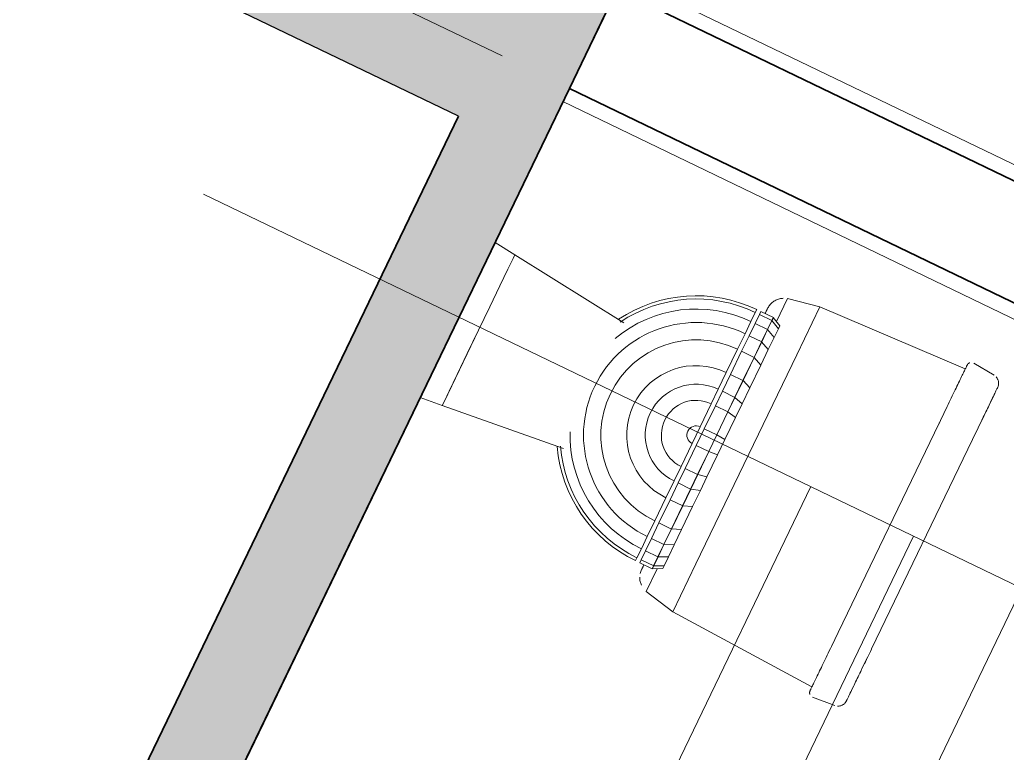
# Model space of a CAD drawing. Header units: millimetres. Extents: x 1373 to 40779, y 1939 to 6439.
# Drawn here: x 4721.5 to 4755.24, y 4582.88 to 4607.94 of the extents above; entities that cross this region are included whole.
import ezdxf

# ---------------------------------------------------------------- set-up
doc = ezdxf.new("R2010")
doc.units = ezdxf.units.MM
doc.linetypes.add('IMPORT-CENTER2', pattern=[112.5, 75, -12.5, 12.5, -12.5])
for name, color, linetype, lineweight in [('A-AREA-IDEN', 2, 'Continuous', 18), ('A-DETL', 6, 'Continuous', 30), ('A-DETL-GENF', 92, 'Continuous', 18), ('A-FLOR-FNSH', 192, 'Continuous', 35), ('A-WALL', 20, 'Continuous', 9), ('A-WALL-FNSH', 113, 'Continuous', 18), ('HESAPLAMALAR', 2, 'Continuous', 30), ('P-SANR-FIXT', 6, 'Continuous', 18), ('S-GRID', 252, 'IMPORT-CENTER2', 5), ('YAZI', 2, 'Continuous', 18)]:
    doc.layers.add(name, color=color, linetype=linetype, lineweight=lineweight)

# ---------------------------------------------------------------- blocks, each defined once
blk = doc.blocks.new('A$Cb0e8746a')
at = {"layer": 'YAZI', "linetype": 'Continuous', "lineweight": 0}
for p, q in [((0.02, 171.86), (0.09, 0)), ((150.05, 124.15), (0.02, 124.15)), ((150.05, 107.74), (0.02, 107.74)), ((150.05, 92.15), (0, 92.15))]:
    blk.add_line(p, q, dxfattribs=at)
blk = doc.blocks.new('A$C30a75ea0')
at = {"layer": 'A-DETL-GENF'}
h = blk.add_hatch(dxfattribs=at)
h.set_pattern_fill('ANSI33', color=153, style=0)
h.set_pattern_definition([(45, (-23043.559, -2740.5665), (-4.490128, 4.490128), []), (45, (-23039.069, -2740.5665), (-4.490128, 4.490128), [3.175, -1.5875])])
h.paths.add_polyline_path([(2791.04, 1085.19), (2816.04, 1085.19), (2816.04, 1123.19), (2967.04, 1123.19), (2967.04, 1135.19), (2190.75, 1135.19), (2190.75, 1085.19), (2215.75, 1085.19), (2215.75, 1123.19), (2791.04, 1123.19)])
h.paths.add_polyline_path([(2816.04, 1423.19), (2967.04, 1423.19), (2967.04, 1435.19), (2190.75, 1435.19), (2190.75, 1385.19), (2215.75, 1385.19), (2215.75, 1423.19), (2791.04, 1423.19), (2791.04, 1385.19), (2816.04, 1385.19)])
h.paths.add_polyline_path([(2816.04, 1723.19), (2967.04, 1723.19), (2967.04, 1735.19), (2190.75, 1735.19), (2190.75, 1685.19), (2215.75, 1685.19), (2215.75, 1723.19), (2791.04, 1723.19), (2791.04, 1685.19), (2816.04, 1685.19)])
h.paths.add_polyline_path([(2816.04, 2023.19), (2967.04, 2023.19), (2967.04, 2035.19), (2190.75, 2035.19), (2063.29, 2035.19), (2063.29, 2023.19), (2190.75, 2023.19), (2190.75, 1985.19), (2215.75, 1985.19), (2215.75, 2023.19), (2791.04, 2023.19), (2791.04, 1985.19), (2816.04, 1985.19)])
at = {"layer": 'A-DETL'}
blk.add_lwpolyline([(2190.75, 1435.19), (2967.04, 1435.19), (2967.04, 1423.19), (2816.04, 1423.19), (2816.04, 1385.19), (2791.04, 1385.19), (2791.04, 1423.19), (2215.75, 1423.19), (2215.75, 1385.19), (2190.75, 1385.19), (2190.75, 1435.19)], dxfattribs=at)
at = {"layer": 'A-FLOR-FNSH', "color": 250}
for p, q in [((2952.03, 1435.19), (2205.75, 1435.19)), ((2215.75, 1423.19), (2791.04, 1423.19))]:
    blk.add_line(p, q, dxfattribs=at)
at = {"layer": 'A-WALL', "lineweight": 35}
for p, q in [((2205.75, 1685.19), (2205.75, 1435.19)), ((2190.75, 1549.8), (2190.75, 1317.19)), ((2190.75, 1435.19), (2205.75, 1435.19))]:
    blk.add_line(p, q, dxfattribs=at)
at = {"layer": 'A-WALL-FNSH', "color": 7, "lineweight": 9}
for p, q in [((2188.75, 2023.19), (2188.75, 535.19)), ((2207.75, 1435.19), (2207.75, 1685.19))]:
    blk.add_line(p, q, dxfattribs=at)
at = {"layer": 'P-SANR-FIXT', "color": 8}
for p, q in [((2217.13, 1505.68), (2217.12, 1505.68)), ((2217.12, 1505.68), (2217.12, 1505.68)), ((2217.15, 1505.68), (2217.13, 1505.68)), ((2217.18, 1505.68), (2217.15, 1505.68)), ((2217.23, 1505.68), (2217.18, 1505.68)), ((2217.29, 1505.68), (2217.23, 1505.68)), ((2217.36, 1505.68), (2217.29, 1505.68)), ((2217.45, 1505.68), (2217.36, 1505.68)), ((2217.55, 1505.68), (2217.45, 1505.68)), ((2217.65, 1505.68), (2217.55, 1505.68)), ((2217.78, 1505.68), (2217.65, 1505.68)), ((2217.91, 1505.68), (2217.78, 1505.68)), ((2218.05, 1505.68), (2217.91, 1505.68)), ((2225.03, 1505.68), (2218.05, 1505.68)), ((2218.21, 1505.68), (2218.05, 1505.68)), ((2225.03, 1505.68), (2218.05, 1505.68)), ((2218.37, 1505.68), (2218.21, 1505.68)), ((2218.55, 1505.68), (2218.37, 1505.68)), ((2218.73, 1505.68), (2218.55, 1505.68)), ((2218.93, 1505.68), (2218.73, 1505.68)), ((2219.14, 1505.68), (2218.93, 1505.68)), ((2219.35, 1505.68), (2219.14, 1505.68)), ((2219.58, 1505.68), (2219.35, 1505.68)), ((2219.81, 1505.68), (2219.58, 1505.68)), ((2220.06, 1505.68), (2219.81, 1505.68)), ((2220.31, 1505.68), (2220.06, 1505.68)), ((2220.56, 1505.68), (2220.31, 1505.68)), ((2220.83, 1505.68), (2220.56, 1505.68)), ((2221.1, 1505.68), (2220.83, 1505.68)), ((2221.38, 1505.68), (2221.1, 1505.68)), ((2221.66, 1505.68), (2221.38, 1505.68)), ((2221.95, 1505.68), (2221.66, 1505.68)), ((2222.24, 1505.68), (2221.95, 1505.68)), ((2222.54, 1505.68), (2222.24, 1505.68)), ((2222.85, 1505.68), (2222.54, 1505.68)), ((2223.15, 1505.68), (2222.85, 1505.68)), ((2223.46, 1505.68), (2223.15, 1505.68)), ((2223.77, 1505.68), (2223.46, 1505.68)), ((2224.09, 1505.68), (2223.77, 1505.68)), ((2224.4, 1505.68), (2224.09, 1505.68)), ((2224.72, 1505.68), (2224.4, 1505.68)), ((2225.03, 1505.68), (2224.72, 1505.68)), ((2256.78, 1505.68), (2225.03, 1505.68)), ((2256.87, 1505.68), (2256.78, 1505.68)), ((2257.19, 1505.68), (2256.87, 1505.68)), ((2257.5, 1505.68), (2257.19, 1505.68)), ((2257.82, 1505.68), (2257.5, 1505.68)), ((2258.13, 1505.68), (2257.82, 1505.68)), ((2259.85, 1505.68), (2258.05, 1505.68)), ((2259.85, 1505.68), (2258.05, 1505.68)), ((2258.44, 1505.68), (2258.13, 1505.68)), ((2258.75, 1505.68), (2258.44, 1505.68)), ((2259.05, 1505.68), (2258.75, 1505.68)), ((2259.35, 1505.68), (2259.05, 1505.68)), ((2259.65, 1505.68), (2259.35, 1505.68)), ((2259.94, 1505.68), (2259.65, 1505.68)), ((2260.23, 1505.68), (2259.94, 1505.68)), ((2260.51, 1505.68), (2260.23, 1505.68)), ((2260.79, 1505.68), (2260.51, 1505.68)), ((2261.06, 1505.68), (2260.79, 1505.68)), ((2261.32, 1505.68), (2261.06, 1505.68)), ((2261.58, 1505.68), (2261.32, 1505.68)), ((2261.83, 1505.68), (2261.58, 1505.68)), ((2262.07, 1505.68), (2261.83, 1505.68)), ((2262.3, 1505.68), (2262.07, 1505.68)), ((2262.52, 1505.68), (2262.3, 1505.68)), ((2263.77, 1505.68), (2262.49, 1505.68)), ((2263.77, 1505.68), (2262.49, 1505.68)), ((2262.74, 1505.68), (2262.52, 1505.68)), ((2262.94, 1505.68), (2262.74, 1505.68)), ((2263.13, 1505.68), (2262.94, 1505.68)), ((2263.32, 1505.68), (2263.13, 1505.68)), ((2263.49, 1505.68), (2263.32, 1505.68)), ((2263.65, 1505.68), (2263.49, 1505.68)), ((2263.81, 1505.68), (2263.65, 1505.68)), ((2263.95, 1505.68), (2263.81, 1505.68)), ((2264.08, 1505.68), (2263.95, 1505.68)), ((2264.19, 1505.68), (2264.08, 1505.68)), ((2264.3, 1505.68), (2264.19, 1505.68)), ((2264.39, 1505.68), (2264.3, 1505.68)), ((2264.47, 1505.68), (2264.39, 1505.68)), ((2264.54, 1505.68), (2264.47, 1505.68)), ((2264.6, 1505.68), (2264.54, 1505.68)), ((2264.64, 1505.68), (2264.6, 1505.68)), ((2264.67, 1505.68), (2264.64, 1505.68)), ((2264.69, 1505.68), (2264.67, 1505.68)), ((2264.7, 1505.68), (2264.69, 1505.68)), ((2215.85, 1504.52), (2215.57, 1501.29)), ((2266.25, 1501.29), (2265.97, 1504.52)), ((2216.2, 1500.6), (2216.21, 1500.6)), ((2216.21, 1500.6), (2216.23, 1500.6)), ((2216.23, 1500.6), (2216.26, 1500.6)), ((2216.26, 1500.6), (2216.31, 1500.6)), ((2216.31, 1500.6), (2216.38, 1500.6)), ((2216.38, 1500.6), (2216.45, 1500.6)), ((2216.45, 1500.6), (2216.55, 1500.6)), ((2216.55, 1500.6), (2216.65, 1500.6)), ((2216.65, 1500.6), (2216.77, 1500.6)), ((2216.77, 1500.6), (2216.9, 1500.6)), ((2216.78, 1500.6), (2217.76, 1479.01)), ((2216.9, 1500.6), (2217.04, 1500.6)), ((2217.04, 1500.6), (2217.2, 1500.6)), ((2217.2, 1500.6), (2217.37, 1500.6)), ((2217.37, 1500.6), (2217.55, 1500.6)), ((2217.55, 1500.6), (2217.74, 1500.6)), ((2217.74, 1500.6), (2217.95, 1500.6)), ((2217.95, 1500.6), (2218.17, 1500.6)), ((2218.17, 1500.6), (2218.39, 1500.6)), ((2218.39, 1500.6), (2218.63, 1500.6)), ((2218.63, 1500.6), (2218.88, 1500.6)), ((2219.8, 1500.6), (2218.81, 1500.6)), ((2218.88, 1500.6), (2219.14, 1500.6)), ((2219.14, 1500.6), (2219.41, 1500.6)), ((2219.41, 1500.6), (2219.68, 1500.6)), ((2219.68, 1500.6), (2219.97, 1500.6)), ((2219.97, 1500.6), (2220.26, 1500.6)), ((2220.26, 1500.6), (2220.56, 1500.6)), ((2220.56, 1500.6), (2220.87, 1500.6)), ((2220.87, 1500.6), (2221.19, 1500.6)), ((2221.19, 1500.6), (2221.51, 1500.6)), ((2221.51, 1500.6), (2221.83, 1500.6)), ((2221.83, 1500.6), (2222.16, 1500.6)), ((2222.16, 1500.6), (2222.5, 1500.6)), ((2222.5, 1500.6), (2222.84, 1500.6)), ((2222.84, 1500.6), (2223.19, 1500.6)), ((2223.19, 1500.6), (2223.53, 1500.6)), ((2223.53, 1500.6), (2223.88, 1500.6)), ((2223.88, 1500.6), (2224.23, 1500.6)), ((2224.23, 1500.6), (2224.58, 1500.6)), ((2224.58, 1500.6), (2224.94, 1500.6)), ((2224.94, 1500.6), (2225.03, 1500.6)), ((2225.03, 1500.6), (2256.78, 1500.6)), ((2256.78, 1500.6), (2257.14, 1500.6)), ((2257.14, 1500.6), (2257.49, 1500.6)), ((2257.49, 1500.6), (2257.84, 1500.6)), ((2257.84, 1500.6), (2258.19, 1500.6)), ((2258.19, 1500.6), (2258.54, 1500.6)), ((2258.54, 1500.6), (2258.88, 1500.6)), ((2258.88, 1500.6), (2259.22, 1500.6)), ((2259.22, 1500.6), (2259.56, 1500.6)), ((2259.56, 1500.6), (2259.89, 1500.6)), ((2259.89, 1500.6), (2260.22, 1500.6)), ((2260.22, 1500.6), (2260.55, 1500.6)), ((2260.55, 1500.6), (2260.86, 1500.6)), ((2260.86, 1500.6), (2261.17, 1500.6)), ((2261.17, 1500.6), (2261.47, 1500.6)), ((2261.47, 1500.6), (2261.77, 1500.6)), ((2261.77, 1500.6), (2262.06, 1500.6)), ((2262.06, 1500.6), (2262.34, 1500.6)), ((2262.34, 1500.6), (2262.61, 1500.6)), ((2262.61, 1500.6), (2262.87, 1500.6)), ((2262.87, 1500.6), (2263.12, 1500.6)), ((2264.01, 1500.6), (2263.01, 1500.6)), ((2263.12, 1500.6), (2263.36, 1500.6)), ((2263.36, 1500.6), (2263.59, 1500.6)), ((2263.59, 1500.6), (2263.81, 1500.6)), ((2263.81, 1500.6), (2264.02, 1500.6)), ((2264.02, 1500.6), (2264.22, 1500.6)), ((2264.06, 1479.01), (2265.04, 1500.6)), ((2264.22, 1500.6), (2264.4, 1500.6)), ((2264.4, 1500.6), (2264.57, 1500.6)), ((2264.57, 1500.6), (2264.73, 1500.6)), ((2264.73, 1500.6), (2264.88, 1500.6)), ((2264.88, 1500.6), (2265.02, 1500.6)), ((2265.02, 1500.6), (2265.14, 1500.6)), ((2265.14, 1500.6), (2265.24, 1500.6)), ((2265.24, 1500.6), (2265.34, 1500.6)), ((2265.34, 1500.6), (2265.42, 1500.6)), ((2265.42, 1500.6), (2265.49, 1500.6)), ((2265.49, 1500.6), (2265.54, 1500.6)), ((2265.54, 1500.6), (2265.58, 1500.6)), ((2265.58, 1500.6), (2265.6, 1500.6)), ((2265.6, 1500.6), (2265.61, 1500.6)), ((2265.61, 1500.6), (2265.62, 1500.6)), ((2217.76, 1479.01), (2218.67, 1474.54)), ((2225.03, 1479.01), (2217.76, 1479.01)), ((2225.03, 1479.01), (2256.78, 1479.01)), ((2264.06, 1479.01), (2256.78, 1479.01)), ((2263.14, 1474.54), (2264.06, 1479.01)), ((2222.13, 1474.54), (2218.67, 1474.54)), ((2221.86, 1473.91), (2222.5, 1475.2)), ((2222.3, 1473.91), (2222.93, 1475.2)), ((2222.5, 1475.2), (2222.93, 1475.2)), ((2222.93, 1475.2), (2224.27, 1475.2)), ((2223.67, 1473.91), (2224.27, 1475.2)), ((2224.27, 1475.2), (2226.1, 1475.2)), ((2225.52, 1473.91), (2226.1, 1475.2)), ((2226.1, 1475.2), (2228.44, 1475.2)), ((2227.89, 1473.91), (2228.44, 1475.2)), ((2228.44, 1475.2), (2231.9, 1475.2)), ((2231.41, 1473.93), (2231.9, 1475.2)), ((2231.9, 1475.2), (2234.34, 1475.2)), ((2233.95, 1473.93), (2234.34, 1475.2)), ((2234.34, 1475.2), (2236.42, 1475.2)), ((2236.15, 1473.93), (2236.42, 1475.2)), ((2236.42, 1475.2), (2239.75, 1475.2)), ((2239.64, 1473.93), (2239.75, 1475.2)), ((2239.75, 1475.2), (2242.07, 1475.2)), ((2242.18, 1473.93), (2242.07, 1475.2)), ((2242.07, 1475.2), (2245.4, 1475.2)), ((2245.66, 1473.93), (2245.4, 1475.2)), ((2245.4, 1475.2), (2247.48, 1475.2)), ((2247.86, 1473.93), (2247.48, 1475.2)), ((2247.48, 1475.2), (2249.92, 1475.2)), ((2250.4, 1473.93), (2249.92, 1475.2)), ((2249.92, 1475.2), (2253.38, 1475.2)), ((2253.93, 1473.91), (2253.38, 1475.2)), ((2253.38, 1475.2), (2255.71, 1475.2)), ((2256.3, 1473.91), (2255.71, 1475.2)), ((2255.71, 1475.2), (2257.54, 1475.2)), ((2258.15, 1473.91), (2257.54, 1475.2)), ((2257.54, 1475.2), (2258.89, 1475.2)), ((2259.52, 1473.91), (2258.89, 1475.2)), ((2258.89, 1475.2), (2259.32, 1475.2)), ((2259.96, 1473.91), (2259.32, 1475.2)), ((2263.14, 1474.54), (2259.69, 1474.54)), ((2221.86, 1473.93), (2222.3, 1473.93)), ((2221.86, 1472.02), (2221.86, 1473.93)), ((2222.3, 1473.91), (2221.86, 1473.91)), ((2223.67, 1473.91), (2222.3, 1473.91)), ((2222.3, 1472.02), (2222.3, 1473.91)), ((2222.31, 1473.93), (2223.67, 1473.93)), ((2223.67, 1473.93), (2225.52, 1473.93)), ((2225.52, 1473.91), (2223.67, 1473.91)), ((2223.67, 1472.02), (2223.67, 1473.91)), ((2225.52, 1473.93), (2227.89, 1473.93)), ((2225.52, 1472.02), (2225.52, 1473.93)), ((2227.89, 1473.91), (2225.52, 1473.91)), ((2227.89, 1473.93), (2231.41, 1473.93)), ((2231.41, 1473.91), (2227.89, 1473.91)), ((2227.89, 1472.02), (2227.89, 1473.91)), ((2231.41, 1473.93), (2233.95, 1473.93)), ((2233.95, 1473.91), (2231.41, 1473.91)), ((2231.41, 1472.02), (2231.41, 1473.91)), ((2233.95, 1473.93), (2236.15, 1473.93)), ((2233.95, 1472.02), (2233.95, 1473.93)), ((2236.15, 1473.91), (2233.95, 1473.91)), ((2236.15, 1473.93), (2239.64, 1473.93)), ((2236.15, 1472.02), (2236.15, 1473.93)), ((2239.64, 1473.91), (2236.15, 1473.91)), ((2239.64, 1473.93), (2242.18, 1473.93)), ((2242.18, 1473.91), (2239.64, 1473.91)), ((2239.64, 1472.02), (2239.64, 1473.91)), ((2242.18, 1473.93), (2245.66, 1473.93)), ((2242.18, 1472.02), (2242.18, 1473.93)), ((2245.67, 1473.91), (2242.18, 1473.91)), ((2245.67, 1473.93), (2247.86, 1473.93)), ((2247.87, 1473.91), (2245.67, 1473.91)), ((2245.67, 1472.02), (2245.67, 1473.91)), ((2247.87, 1473.93), (2250.41, 1473.93)), ((2250.41, 1473.91), (2247.87, 1473.91)), ((2247.87, 1472.02), (2247.87, 1473.91)), ((2250.41, 1473.93), (2253.93, 1473.93)), ((2250.41, 1472.02), (2250.41, 1473.93)), ((2253.93, 1473.91), (2250.41, 1473.91)), ((2253.93, 1473.93), (2256.3, 1473.93)), ((2253.93, 1472.02), (2253.93, 1473.93)), ((2256.3, 1473.91), (2253.93, 1473.91)), ((2256.3, 1473.93), (2258.14, 1473.93)), ((2256.3, 1472.02), (2256.3, 1473.93)), ((2258.15, 1473.91), (2256.3, 1473.91)), ((2258.15, 1473.93), (2259.52, 1473.93)), ((2259.52, 1473.91), (2258.15, 1473.91)), ((2258.15, 1472.02), (2258.15, 1473.91)), ((2259.52, 1473.93), (2259.96, 1473.93)), ((2259.52, 1472.02), (2259.52, 1473.93)), ((2259.96, 1473.91), (2259.52, 1473.91)), ((2259.96, 1472.02), (2259.96, 1473.93)), ((2221.13, 1472.66), (2221.13, 1472.66)), ((2221.13, 1472.66), (2221.14, 1472.66)), ((2221.14, 1472.66), (2221.16, 1472.66)), ((2221.16, 1472.66), (2221.18, 1472.66)), ((2221.18, 1472.66), (2221.21, 1472.66)), ((2221.21, 1472.66), (2221.24, 1472.66)), ((2221.24, 1472.66), (2221.28, 1472.66)), ((2221.28, 1472.66), (2221.33, 1472.66)), ((2221.33, 1472.66), (2221.38, 1472.66)), ((2221.38, 1472.66), (2221.44, 1472.66)), ((2221.44, 1472.66), (2221.5, 1472.66)), ((2221.5, 1472.66), (2221.57, 1472.66)), ((2221.57, 1472.66), (2221.64, 1472.66)), ((2221.64, 1472.66), (2221.72, 1472.66)), ((2221.72, 1472.66), (2221.81, 1472.66)), ((2222.3, 1472.02), (2221.86, 1472.02)), ((2221.86, 1471.39), (2222.3, 1471.39)), ((2223.67, 1472.02), (2222.3, 1472.02)), ((2222.3, 1471.39), (2223.67, 1471.39)), ((2225.52, 1472.02), (2223.67, 1472.02)), ((2223.67, 1471.39), (2225.52, 1471.39)), ((2227.89, 1472.02), (2225.52, 1472.02)), ((2225.52, 1471.39), (2227.89, 1471.39)), ((2231.41, 1472.02), (2227.89, 1472.02)), ((2227.89, 1471.39), (2231.41, 1471.39)), ((2233.95, 1472.02), (2231.41, 1472.02)), ((2231.41, 1471.39), (2233.95, 1471.39)), ((2236.15, 1472.02), (2233.95, 1472.02)), ((2233.95, 1471.39), (2236.15, 1471.39)), ((2239.64, 1472.02), (2236.15, 1472.02)), ((2236.15, 1471.39), (2239.64, 1471.39)), ((2242.18, 1472.02), (2239.64, 1472.02)), ((2239.64, 1471.39), (2240.91, 1471.39)), ((2240.91, 1471.39), (2242.18, 1471.39)), ((2245.67, 1472.02), (2242.18, 1472.02)), ((2242.18, 1471.39), (2245.67, 1471.39)), ((2247.87, 1472.02), (2245.67, 1472.02)), ((2245.67, 1471.39), (2247.87, 1471.39)), ((2250.41, 1472.02), (2247.87, 1472.02)), ((2247.87, 1471.39), (2250.41, 1471.39)), ((2253.93, 1472.02), (2250.41, 1472.02)), ((2250.41, 1471.39), (2253.93, 1471.39)), ((2256.3, 1472.02), (2253.93, 1472.02)), ((2253.93, 1471.39), (2256.3, 1471.39)), ((2258.15, 1472.02), (2256.3, 1472.02)), ((2256.3, 1471.39), (2258.15, 1471.39)), ((2259.52, 1472.02), (2258.15, 1472.02)), ((2258.15, 1471.39), (2259.52, 1471.39)), ((2259.96, 1472.02), (2259.52, 1472.02)), ((2259.52, 1471.39), (2259.96, 1471.39)), ((2259.98, 1472.66), (2260.07, 1472.66)), ((2260.07, 1472.66), (2260.15, 1472.66)), ((2260.15, 1472.66), (2260.23, 1472.66)), ((2260.23, 1472.66), (2260.3, 1472.66)), ((2260.3, 1472.66), (2260.36, 1472.66)), ((2260.36, 1472.66), (2260.42, 1472.66)), ((2260.42, 1472.66), (2260.48, 1472.66)), ((2260.48, 1472.66), (2260.53, 1472.66)), ((2260.53, 1472.66), (2260.57, 1472.66)), ((2260.57, 1472.66), (2260.6, 1472.66)), ((2260.6, 1472.66), (2260.63, 1472.66)), ((2260.63, 1472.66), (2260.66, 1472.66)), ((2260.66, 1472.66), (2260.67, 1472.66)), ((2260.67, 1472.66), (2260.68, 1472.66)), ((2260.68, 1472.66), (2260.69, 1472.66)), ((2231.38, 1455.83), (2229.48, 1438.37)), ((2252.34, 1438.37), (2250.43, 1455.83)), ((2229.48, 1438.37), (2229.13, 1435.19)), ((2229.48, 1438.37), (2230.04, 1438.37)), ((2230.04, 1438.37), (2229.48, 1438.37)), ((2230.04, 1438.37), (2231.66, 1438.37)), ((2231.66, 1438.37), (2230.04, 1438.37)), ((2231.66, 1438.37), (2234.19, 1438.37)), ((2234.19, 1438.37), (2231.66, 1438.37)), ((2234.19, 1438.37), (2237.38, 1438.37)), ((2237.38, 1438.37), (2234.19, 1438.37)), ((2237.38, 1438.37), (2240.91, 1438.37)), ((2240.91, 1438.37), (2237.38, 1438.37)), ((2240.91, 1438.37), (2244.44, 1438.37)), ((2251.78, 1438.37), (2240.91, 1438.37)), ((2244.44, 1438.37), (2247.63, 1438.37)), ((2247.63, 1438.37), (2250.16, 1438.37)), ((2250.16, 1438.37), (2251.78, 1438.37)), ((2251.78, 1438.37), (2252.34, 1438.37)), ((2252.34, 1438.37), (2251.78, 1438.37)), ((2252.68, 1435.19), (2252.34, 1438.37))]:
    blk.add_line(p, q, dxfattribs=at)
for radius, start, end in [(19.05, 180, 239.5183), (18.61, 180, 239.6408), (17.24, 180, 245.7328), (15.39, 180, 0), (13.02, 180, 0), (9.5, 180, 0), (6.96, 180, 0), (4.76, 180, 0), (1.27, 180, 0), (17.24, 294.2672, 0), (18.61, 300.3592, 0), (19.05, 300.4817, 0)]:
    blk.add_arc((2240.91, 1471.39), radius, start, end, dxfattribs=at)
for points, knots in [([(2217.12, 1505.68), (2217.01, 1505.68), (2216.85, 1505.66), (2216.65, 1505.59), (2216.51, 1505.53), (2216.38, 1505.45), (2216.26, 1505.35), (2216.15, 1505.23), (2216.07, 1505.13), (2216.01, 1505.04), (2215.97, 1504.96), (2215.95, 1504.91), (2215.94, 1504.87)], [0, 0, 0, 0, 0.1666667, 0.25, 0.3333333, 0.4166667, 0.5, 0.5833333, 0.6666667, 0.7083333, 0.75, 0.8050375, 0.8050375, 0.8050375, 0.8050375]), ([(2265.88, 1504.87), (2265.86, 1504.91), (2265.84, 1504.96), (2265.8, 1505.04), (2265.75, 1505.13), (2265.67, 1505.23), (2265.56, 1505.35), (2265.43, 1505.45), (2265.3, 1505.53), (2265.17, 1505.59), (2264.97, 1505.66), (2264.81, 1505.68), (2264.7, 1505.68)], [-0.8050375, -0.8050375, -0.8050375, -0.8050375, -0.75, -0.7083333, -0.6666667, -0.5833333, -0.5, -0.4166667, -0.3333333, -0.25, -0.1666667, 0, 0, 0, 0]), ([(2215.73, 1500.8), (2215.74, 1500.8), (2215.76, 1500.78), (2215.79, 1500.75), (2215.83, 1500.72), (2215.89, 1500.68), (2215.95, 1500.65), (2216.01, 1500.63), (2216.09, 1500.6), (2216.16, 1500.6), (2216.2, 1500.6)], [0.5, 0.5, 0.5, 0.5, 0.53125, 0.5625, 0.625, 0.6875, 0.75, 0.8125, 0.875, 1, 1, 1, 1]), ([(2265.62, 1500.6), (2265.66, 1500.6), (2265.73, 1500.6), (2265.81, 1500.63), (2265.87, 1500.65), (2265.93, 1500.68), (2265.99, 1500.72), (2266.03, 1500.75), (2266.06, 1500.78), (2266.08, 1500.8), (2266.08, 1500.8)], [-1, -1, -1, -1, -0.875, -0.8125, -0.75, -0.6875, -0.625, -0.5625, -0.53125, -0.5, -0.5, -0.5, -0.5]), ([(2218.89, 1474), (2218.93, 1473.93), (2219.02, 1473.78), (2219.18, 1473.56), (2219.37, 1473.36), (2219.58, 1473.18), (2219.81, 1473.02), (2220.05, 1472.89), (2220.31, 1472.79), (2220.67, 1472.69), (2220.94, 1472.66), (2221.13, 1472.66)], [0.1752548, 0.1752548, 0.1752548, 0.1752548, 0.25, 0.3333333, 0.4166667, 0.5, 0.5833333, 0.6666667, 0.75, 0.8333333, 1, 1, 1, 1])]:
    blk.add_open_spline(points, degree=3, knots=knots, dxfattribs=at)
for points in [[(2260.69, 1472.66), (2260.88, 1472.66), (2261.07, 1472.68), (2261.25, 1472.72)], [(2261.76, 1472.9), (2261.84, 1472.94), (2262, 1473.02), (2262.24, 1473.18), (2262.45, 1473.36), (2262.58, 1473.49), (2262.63, 1473.57)]]:
    blk.add_open_spline(points, degree=3, dxfattribs=at)
at = {"layer": 'S-GRID', "lineweight": 18}
blk.add_line((2205.75, 0), (2205.75, 3015.89), dxfattribs=at)
at = {"layer": 'A-AREA-IDEN'}
blk.add_blockref('A$Cb0e8746a', (2240.41, 1396.43), dxfattribs=at)

msp = doc.modelspace()

# ---------------------------------------------------------------- block references
at = {"layer": 'HESAPLAMALAR', "color": 4, "xscale": 0.2499999999999999, "yscale": 0.2499999999999999, "zscale": 0.2499999999999999, "rotation": 244.2513197565932}
msp.add_blockref('A$C30a75ea0', (4656.664, 5258.154), dxfattribs=at)

doc.saveas('drawing.dxf')
